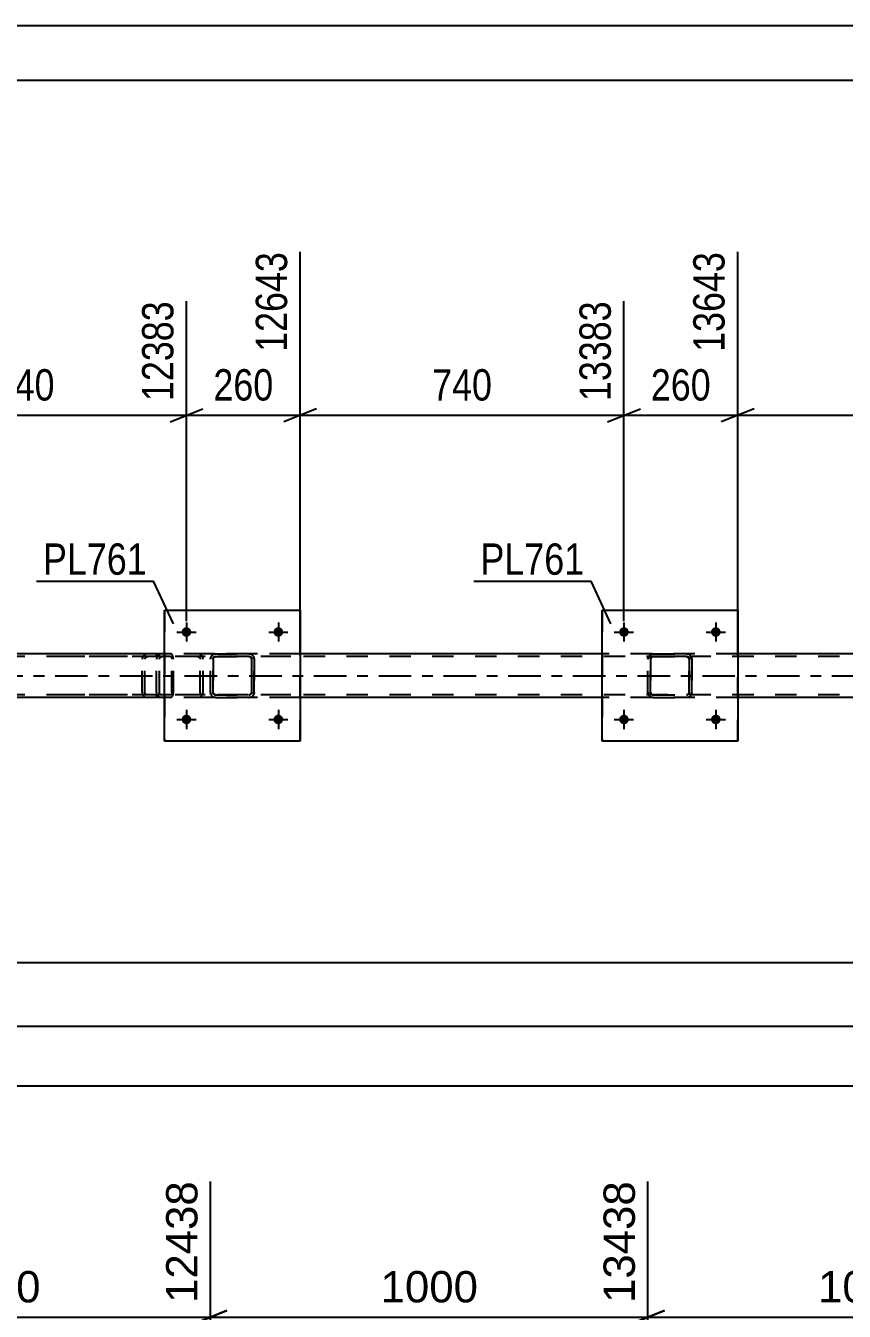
# Model space of a CAD drawing. Header units: millimetres. Extents: x -57 to 784, y -419 to 175.
# Drawn here: x 469.1 to 544, y 57.1 to 174.7 of the extents above; entities that cross this region are included whole.
import ezdxf

# ---------------------------------------------------------------- set-up
doc = ezdxf.new("R2010")
doc.units = ezdxf.units.MM
doc.linetypes.add('DXK_LINE_DOT2', pattern=[3.9198, 1.9599, -1.9599])
doc.linetypes.add('DXK_LINE_DOT3', pattern=[5.9187, 2.979, -0.9799, 0.9799, -0.9799])
doc.styles.add('Arial', font='ARIAL.TTF', dxfattribs={"height": 0.2})
doc.styles.add('Arial Narrow', font='ARIALN.TTF', dxfattribs={"height": 0.2})

# ---------------------------------------------------------------- blocks, each defined once
blk = doc.blocks.new('Unknown-122571493-1113')
at = {"color": 5, "linetype": 'Continuous'}
for p, q in [((784.26, 174.68), (-56.74, 174.68)), ((779.26, 169.68), (-51.74, 169.68))]:
    blk.add_line(p, q, dxfattribs=at)
blk = doc.blocks.new('Bolt-122571493-1258 - 1230')
at = {"linetype": 'Continuous'}
for points in [[(523.39, 119.21), (523.4, 119.3), (523.43, 119.39), (523.48, 119.47), (523.54, 119.53), (523.61, 119.59), (523.7, 119.63), (523.79, 119.65), (523.88, 119.65), (523.97, 119.63), (524.05, 119.59), (524.13, 119.53), (524.19, 119.47), (524.23, 119.39), (524.26, 119.3), (524.27, 119.21), (524.26, 119.12), (524.23, 119.03), (524.19, 118.95), (524.13, 118.88), (524.05, 118.83), (523.97, 118.79), (523.88, 118.77), (523.79, 118.77), (523.7, 118.79), (523.61, 118.83), (523.54, 118.88), (523.48, 118.95), (523.43, 119.03), (523.4, 119.12)], [(531.79, 119.21), (531.8, 119.3), (531.83, 119.39), (531.88, 119.47), (531.94, 119.53), (532.01, 119.59), (532.1, 119.63), (532.19, 119.65), (532.28, 119.65), (532.37, 119.63), (532.45, 119.59), (532.53, 119.53), (532.59, 119.47), (532.63, 119.39), (532.66, 119.3), (532.67, 119.21), (532.66, 119.12), (532.63, 119.03), (532.59, 118.95), (532.53, 118.88), (532.45, 118.83), (532.37, 118.79), (532.28, 118.77), (532.19, 118.77), (532.1, 118.79), (532.01, 118.83), (531.94, 118.88), (531.88, 118.95), (531.83, 119.03), (531.8, 119.12)]]:
    blk.add_hatch(color=1, dxfattribs=at).paths.add_polyline_path(points)
at = {"color": 1, "linetype": 'Continuous'}
for p, q in [((523.83, 120.09), (523.83, 118.33)), ((532.23, 120.09), (532.23, 118.33)), ((522.95, 119.21), (524.71, 119.21)), ((531.35, 119.21), (533.11, 119.21))]:
    blk.add_line(p, q, dxfattribs=at)
blk = doc.blocks.new('Bolt-122571493-1259 - 1230')
at = {"linetype": 'Continuous'}
for points in [[(523.39, 111.21), (523.4, 111.3), (523.43, 111.39), (523.48, 111.47), (523.54, 111.53), (523.61, 111.59), (523.7, 111.63), (523.79, 111.65), (523.88, 111.65), (523.97, 111.63), (524.05, 111.59), (524.13, 111.53), (524.19, 111.47), (524.23, 111.39), (524.26, 111.3), (524.27, 111.21), (524.26, 111.12), (524.23, 111.03), (524.19, 110.95), (524.13, 110.88), (524.05, 110.83), (523.97, 110.79), (523.88, 110.77), (523.79, 110.77), (523.7, 110.79), (523.61, 110.83), (523.54, 110.88), (523.48, 110.95), (523.43, 111.03), (523.4, 111.12)], [(531.79, 111.21), (531.8, 111.3), (531.83, 111.39), (531.88, 111.47), (531.94, 111.53), (532.01, 111.59), (532.1, 111.63), (532.19, 111.65), (532.28, 111.65), (532.37, 111.63), (532.45, 111.59), (532.53, 111.53), (532.59, 111.47), (532.63, 111.39), (532.66, 111.3), (532.67, 111.21), (532.66, 111.12), (532.63, 111.03), (532.59, 110.95), (532.53, 110.88), (532.45, 110.83), (532.37, 110.79), (532.28, 110.77), (532.19, 110.77), (532.1, 110.79), (532.01, 110.83), (531.94, 110.88), (531.88, 110.95), (531.83, 111.03), (531.8, 111.12)]]:
    blk.add_hatch(color=1, dxfattribs=at).paths.add_polyline_path(points)
at = {"color": 1, "linetype": 'Continuous'}
for p, q in [((523.83, 112.09), (523.83, 110.33)), ((532.23, 112.09), (532.23, 110.33)), ((522.95, 111.21), (524.71, 111.21)), ((531.35, 111.21), (533.11, 111.21))]:
    blk.add_line(p, q, dxfattribs=at)
blk = doc.blocks.new('Part-122571493-1323 - 1230')
at = {"color": 7, "linetype": 'DXK_LINE_DOT2'}
for p, q in [((482.37, 117.21), (472.96, 117.21)), ((482.37, 116.97), (472.96, 116.97)), ((479.81, 116.91), (479.77, 116.73)), ((479.77, 113.69), (479.77, 116.73)), ((480.02, 116.73), (480.04, 116.82)), ((480.02, 113.69), (480.02, 116.73)), ((480.04, 116.82), (480.1, 116.9)), ((480.27, 117.21), (480.08, 117.17)), ((480.1, 116.9), (480.18, 116.95)), ((480.18, 116.95), (480.27, 116.97)), ((481.09, 116.97), (481.09, 117.21)), ((482.47, 117.17), (482.37, 117.21)), ((482.37, 116.97), (482.42, 116.95)), ((482.42, 116.95), (482.46, 116.9)), ((482.46, 116.9), (482.49, 116.82)), ((482.56, 117.07), (482.47, 117.17)), ((482.49, 116.82), (482.5, 116.73)), ((482.5, 113.69), (482.5, 116.73)), ((482.62, 116.91), (482.56, 117.07)), ((482.64, 116.73), (482.62, 116.91)), ((482.64, 113.69), (482.64, 116.73)), ((482.37, 113.45), (472.96, 113.45)), ((482.37, 113.21), (472.96, 113.21)), ((479.77, 113.69), (479.81, 113.5)), ((480.04, 113.6), (480.02, 113.69)), ((480.1, 113.52), (480.04, 113.6)), ((480.08, 113.24), (480.27, 113.21)), ((480.18, 113.47), (480.1, 113.52)), ((480.27, 113.45), (480.18, 113.47)), ((481.09, 113.24), (481.09, 113.45)), ((481.09, 113.21), (481.09, 113.24)), ((482.42, 113.47), (482.37, 113.45)), ((482.37, 113.21), (482.47, 113.24)), ((482.46, 113.52), (482.42, 113.47)), ((482.49, 113.6), (482.46, 113.52)), ((482.47, 113.24), (482.56, 113.35)), ((482.5, 113.69), (482.49, 113.6)), ((482.56, 113.35), (482.62, 113.5)), ((482.62, 113.5), (482.64, 113.69))]:
    blk.add_line(p, q, dxfattribs=at)
for centre, start, end in [((480.26, 116.71), 111.1941, 156.1506), ((480.26, 113.7), 203.8494, 248.8059)]:
    blk.add_arc(centre, 0.492, start, end, dxfattribs=at)
blk = doc.blocks.new('Bolt-122571493-1260 - 1230')
at = {"linetype": 'Continuous'}
for points in [[(483.39, 119.21), (483.4, 119.3), (483.42, 119.39), (483.47, 119.47), (483.53, 119.53), (483.61, 119.59), (483.69, 119.63), (483.78, 119.65), (483.87, 119.65), (483.96, 119.63), (484.05, 119.59), (484.12, 119.53), (484.18, 119.47), (484.23, 119.39), (484.26, 119.3), (484.27, 119.21), (484.26, 119.12), (484.23, 119.03), (484.18, 118.95), (484.12, 118.88), (484.05, 118.83), (483.96, 118.79), (483.87, 118.77), (483.78, 118.77), (483.69, 118.79), (483.61, 118.83), (483.53, 118.88), (483.47, 118.95), (483.42, 119.03), (483.4, 119.12)], [(491.79, 119.21), (491.8, 119.3), (491.82, 119.39), (491.87, 119.47), (491.93, 119.53), (492.01, 119.59), (492.09, 119.63), (492.18, 119.65), (492.27, 119.65), (492.36, 119.63), (492.45, 119.59), (492.52, 119.53), (492.58, 119.47), (492.63, 119.39), (492.66, 119.3), (492.67, 119.21), (492.66, 119.12), (492.63, 119.03), (492.58, 118.95), (492.52, 118.88), (492.45, 118.83), (492.36, 118.79), (492.27, 118.77), (492.18, 118.77), (492.09, 118.79), (492.01, 118.83), (491.93, 118.88), (491.87, 118.95), (491.82, 119.03), (491.8, 119.12)]]:
    blk.add_hatch(color=1, dxfattribs=at).paths.add_polyline_path(points)
at = {"color": 1, "linetype": 'Continuous'}
for p, q in [((483.83, 120.09), (483.83, 118.33)), ((492.23, 120.09), (492.23, 118.33)), ((482.95, 119.21), (484.71, 119.21)), ((491.35, 119.21), (493.11, 119.21))]:
    blk.add_line(p, q, dxfattribs=at)
blk = doc.blocks.new('Bolt-122571493-1261 - 1230')
at = {"linetype": 'Continuous'}
for points in [[(483.39, 111.21), (483.4, 111.3), (483.42, 111.39), (483.47, 111.47), (483.53, 111.53), (483.61, 111.59), (483.69, 111.63), (483.78, 111.65), (483.87, 111.65), (483.96, 111.63), (484.05, 111.59), (484.12, 111.53), (484.18, 111.47), (484.23, 111.39), (484.26, 111.3), (484.27, 111.21), (484.26, 111.12), (484.23, 111.03), (484.18, 110.95), (484.12, 110.88), (484.05, 110.83), (483.96, 110.79), (483.87, 110.77), (483.78, 110.77), (483.69, 110.79), (483.61, 110.83), (483.53, 110.88), (483.47, 110.95), (483.42, 111.03), (483.4, 111.12)], [(491.79, 111.21), (491.8, 111.3), (491.82, 111.39), (491.87, 111.47), (491.93, 111.53), (492.01, 111.59), (492.09, 111.63), (492.18, 111.65), (492.27, 111.65), (492.36, 111.63), (492.45, 111.59), (492.52, 111.53), (492.58, 111.47), (492.63, 111.39), (492.66, 111.3), (492.67, 111.21), (492.66, 111.12), (492.63, 111.03), (492.58, 110.95), (492.52, 110.88), (492.45, 110.83), (492.36, 110.79), (492.27, 110.77), (492.18, 110.77), (492.09, 110.79), (492.01, 110.83), (491.93, 110.88), (491.87, 110.95), (491.82, 111.03), (491.8, 111.12)]]:
    blk.add_hatch(color=1, dxfattribs=at).paths.add_polyline_path(points)
at = {"color": 1, "linetype": 'Continuous'}
for p, q in [((483.83, 112.09), (483.83, 110.33)), ((492.23, 112.09), (492.23, 110.33)), ((482.95, 111.21), (484.71, 111.21)), ((491.35, 111.21), (493.11, 111.21))]:
    blk.add_line(p, q, dxfattribs=at)
blk = doc.blocks.new('Part-122571493-1496 - 1230')
at = {"color": 7, "linetype": 'DXK_LINE_DOT2'}
for p, q in [((486.02, 116.73), (486.06, 116.91)), ((486.02, 116.73), (486.03, 116.73)), ((486.02, 113.69), (486.02, 116.73)), ((486.06, 116.91), (486.03, 116.73)), ((486.03, 113.69), (486.03, 116.73)), ((486.28, 116.82), (486.26, 116.73)), ((486.27, 116.73), (486.26, 116.73)), ((486.26, 116.73), (486.26, 113.69)), ((486.27, 116.73), (486.28, 116.82)), ((486.27, 113.69), (486.27, 116.73)), ((486.28, 116.82), (486.34, 116.9)), ((486.33, 116.9), (486.28, 116.82)), ((486.32, 117.17), (486.5, 117.21)), ((486.51, 117.21), (486.32, 117.17)), ((486.41, 116.95), (486.33, 116.9)), ((486.34, 116.9), (486.41, 116.95)), ((486.41, 116.95), (486.51, 116.97)), ((486.5, 116.97), (486.41, 116.95)), ((486.51, 117.21), (486.5, 117.21)), ((486.5, 117.21), (489.54, 117.21)), ((486.5, 116.97), (486.51, 116.97)), ((489.54, 116.97), (486.5, 116.97)), ((486.51, 117.21), (489.55, 117.21)), ((486.51, 116.97), (489.55, 116.97)), ((489.54, 117.21), (489.55, 117.21)), ((489.54, 117.21), (489.72, 117.17)), ((489.55, 116.97), (489.54, 116.97)), ((489.63, 116.95), (489.54, 116.97)), ((489.73, 117.17), (489.55, 117.21)), ((489.55, 116.97), (489.64, 116.95)), ((489.63, 116.95), (489.64, 116.95)), ((489.71, 116.9), (489.63, 116.95)), ((489.64, 116.95), (489.72, 116.9)), ((489.76, 116.82), (489.71, 116.9)), ((489.72, 116.9), (489.77, 116.82)), ((489.78, 116.73), (489.76, 116.82)), ((489.77, 116.82), (489.79, 116.73)), ((489.79, 116.73), (489.78, 116.73)), ((489.78, 116.73), (489.78, 113.69)), ((489.79, 113.69), (489.79, 116.73)), ((489.98, 116.91), (490.02, 116.73)), ((490.03, 116.73), (489.99, 116.91)), ((490.03, 116.73), (490.02, 116.73)), ((490.02, 116.73), (490.02, 113.69)), ((490.03, 113.69), (490.03, 116.73)), ((486.03, 113.69), (486.02, 113.69)), ((486.06, 113.5), (486.02, 113.69)), ((486.03, 113.69), (486.06, 113.5)), ((486.26, 113.69), (486.27, 113.69)), ((486.26, 113.69), (486.28, 113.6)), ((486.28, 113.6), (486.27, 113.69)), ((486.34, 113.52), (486.28, 113.6)), ((486.28, 113.6), (486.33, 113.52)), ((486.32, 113.24), (486.32, 113.24)), ((486.5, 113.21), (486.32, 113.24)), ((486.32, 113.24), (486.51, 113.21)), ((486.33, 113.52), (486.41, 113.47)), ((486.41, 113.47), (486.34, 113.52)), ((486.51, 113.45), (486.41, 113.47)), ((486.41, 113.47), (486.5, 113.45)), ((486.51, 113.45), (486.5, 113.45)), ((486.5, 113.45), (489.54, 113.45)), ((486.51, 113.21), (486.5, 113.21)), ((486.5, 113.21), (489.54, 113.21)), ((486.51, 113.45), (489.55, 113.45)), ((486.51, 113.21), (489.55, 113.21)), ((489.54, 113.45), (489.63, 113.47)), ((489.54, 113.45), (489.55, 113.45)), ((489.72, 113.24), (489.54, 113.21)), ((489.54, 113.21), (489.55, 113.21)), ((489.64, 113.47), (489.55, 113.45)), ((489.55, 113.21), (489.73, 113.24)), ((489.63, 113.47), (489.71, 113.52)), ((489.72, 113.52), (489.64, 113.47)), ((489.71, 113.52), (489.76, 113.6)), ((489.77, 113.6), (489.72, 113.52)), ((489.76, 113.6), (489.78, 113.69)), ((489.79, 113.69), (489.77, 113.6)), ((489.78, 113.69), (489.79, 113.69)), ((490.02, 113.69), (489.98, 113.5)), ((489.99, 113.5), (490.03, 113.69)), ((490.02, 113.69), (490.03, 113.69))]:
    blk.add_line(p, q, dxfattribs=at)
at = {"color": 7, "linetype": 'DXK_LINE_DOT3'}
blk.add_line((488.03, 115.21), (488.02, 115.21), dxfattribs=at)
at = {"color": 7, "linetype": 'DXK_LINE_DOT2'}
for centre, start, end in [((486.5, 116.73), 112.5, 157.5), ((486.51, 116.73), 112.5, 157.5), ((489.54, 116.73), 22.5, 67.5), ((489.55, 116.73), 22.5, 67.5), ((486.5, 113.69), 202.5, 247.5), ((486.51, 113.69), 202.5, 247.5), ((489.54, 113.69), 292.5, 337.5), ((489.55, 113.69), 292.5, 337.5)]:
    blk.add_arc(centre, 0.48, start, end, dxfattribs=at)
blk = doc.blocks.new('Part-122571493-1501 - 1230')
at = {"color": 2, "linetype": 'Continuous'}
for p, q in [((481.83, 109.21), (481.83, 121.21)), ((481.83, 121.21), (481.83, 121.21)), ((481.83, 121.21), (494.23, 121.21)), ((494.23, 121.21), (494.23, 109.21)), ((481.83, 109.21), (481.83, 109.21)), ((494.23, 109.21), (481.83, 109.21))]:
    blk.add_line(p, q, dxfattribs=at)
at = {"color": 7, "linetype": 'DXK_LINE_DOT2'}
for p, q in [((481.83, 121.21), (481.83, 109.21)), ((481.83, 121.21), (481.83, 121.21)), ((494.23, 109.21), (494.23, 121.21)), ((481.83, 109.21), (481.83, 109.21))]:
    blk.add_line(p, q, dxfattribs=at)
blk = doc.blocks.new('Part-122571493-1502 - 1230')
at = {"color": 7, "linetype": 'DXK_LINE_DOT2'}
for p, q in [((526.03, 116.73), (526.06, 116.91)), ((526.07, 116.91), (526.03, 116.73)), ((526.03, 113.69), (526.03, 116.73)), ((526.03, 116.73), (526.03, 116.73)), ((526.03, 113.69), (526.03, 116.73)), ((526.27, 116.73), (526.29, 116.82)), ((526.28, 116.82), (526.27, 116.73)), ((526.27, 113.69), (526.27, 116.73)), ((526.27, 116.73), (526.27, 116.73)), ((526.27, 116.73), (526.27, 113.69)), ((526.34, 116.9), (526.28, 116.82)), ((526.29, 116.82), (526.34, 116.9)), ((526.32, 117.17), (526.51, 117.21)), ((526.51, 117.21), (526.33, 117.17)), ((526.34, 116.9), (526.42, 116.95)), ((526.41, 116.95), (526.34, 116.9)), ((526.51, 116.97), (526.41, 116.95)), ((526.42, 116.95), (526.51, 116.97)), ((526.51, 117.21), (529.55, 117.21)), ((526.51, 117.21), (526.51, 117.21)), ((526.51, 117.21), (529.55, 117.21)), ((526.51, 116.97), (529.55, 116.97)), ((526.51, 116.97), (526.51, 116.97)), ((529.55, 116.97), (526.51, 116.97)), ((529.55, 117.21), (529.55, 117.21)), ((529.55, 117.21), (529.73, 117.17)), ((529.73, 117.17), (529.55, 117.21)), ((529.55, 116.97), (529.55, 116.97)), ((529.55, 116.97), (529.64, 116.95)), ((529.64, 116.95), (529.55, 116.97)), ((529.64, 116.95), (529.64, 116.95)), ((529.64, 116.95), (529.72, 116.9)), ((529.72, 116.9), (529.64, 116.95)), ((529.72, 116.9), (529.77, 116.82)), ((529.77, 116.82), (529.72, 116.9)), ((529.77, 116.82), (529.79, 116.73)), ((529.79, 116.73), (529.77, 116.82)), ((529.79, 113.69), (529.79, 116.73)), ((529.79, 116.73), (529.79, 116.73)), ((529.79, 116.73), (529.79, 113.69)), ((529.99, 116.91), (530.03, 116.73)), ((530.03, 116.73), (529.99, 116.91)), ((530.03, 113.69), (530.03, 116.73)), ((530.03, 116.73), (530.03, 116.73)), ((530.03, 116.73), (530.03, 113.69)), ((526.03, 113.69), (526.03, 113.69)), ((526.06, 113.5), (526.03, 113.69)), ((526.03, 113.69), (526.07, 113.5)), ((526.27, 113.69), (526.27, 113.69)), ((526.29, 113.6), (526.27, 113.69)), ((526.27, 113.69), (526.28, 113.6)), ((526.28, 113.6), (526.34, 113.52)), ((526.34, 113.52), (526.29, 113.6)), ((526.32, 113.24), (526.33, 113.24)), ((526.51, 113.21), (526.32, 113.24)), ((526.33, 113.24), (526.51, 113.21)), ((526.42, 113.47), (526.34, 113.52)), ((526.34, 113.52), (526.41, 113.47)), ((526.41, 113.47), (526.51, 113.45)), ((526.51, 113.45), (526.42, 113.47)), ((526.51, 113.45), (529.55, 113.45)), ((526.51, 113.45), (526.51, 113.45)), ((526.51, 113.45), (529.55, 113.45)), ((526.51, 113.21), (529.55, 113.21)), ((526.51, 113.21), (526.51, 113.21)), ((526.51, 113.21), (529.55, 113.21)), ((529.64, 113.47), (529.55, 113.45)), ((529.55, 113.45), (529.64, 113.47)), ((529.55, 113.45), (529.55, 113.45)), ((529.73, 113.24), (529.55, 113.21)), ((529.55, 113.21), (529.73, 113.24)), ((529.55, 113.21), (529.55, 113.21)), ((529.72, 113.52), (529.64, 113.47)), ((529.64, 113.47), (529.72, 113.52)), ((529.77, 113.6), (529.72, 113.52)), ((529.72, 113.52), (529.77, 113.6)), ((529.79, 113.69), (529.77, 113.6)), ((529.77, 113.6), (529.79, 113.69)), ((529.79, 113.69), (529.79, 113.69)), ((530.03, 113.69), (529.99, 113.5)), ((529.99, 113.5), (530.03, 113.69)), ((530.03, 113.69), (530.03, 113.69))]:
    blk.add_line(p, q, dxfattribs=at)
at = {"color": 7, "linetype": 'DXK_LINE_DOT3'}
blk.add_line((528.03, 115.21), (528.02, 115.21), dxfattribs=at)
at = {"color": 7, "linetype": 'DXK_LINE_DOT2'}
for centre, start, end in [((526.51, 116.73), 112.5, 157.5), ((526.51, 116.73), 112.5, 157.5), ((529.55, 116.73), 22.5, 67.5), ((529.55, 116.73), 22.5, 67.5), ((526.51, 113.69), 202.5, 247.5), ((526.51, 113.69), 202.5, 247.5), ((529.55, 113.69), 292.5, 337.5), ((529.55, 113.69), 292.5, 337.5)]:
    blk.add_arc(centre, 0.48, start, end, dxfattribs=at)
blk = doc.blocks.new('Part-122571493-1507 - 1230')
at = {"color": 2, "linetype": 'Continuous'}
for p, q in [((521.83, 109.21), (521.83, 121.21)), ((521.83, 121.21), (521.83, 121.21)), ((521.83, 121.21), (534.23, 121.21)), ((534.23, 121.21), (534.23, 109.21)), ((521.83, 109.21), (521.83, 109.21)), ((534.23, 109.21), (521.83, 109.21))]:
    blk.add_line(p, q, dxfattribs=at)
at = {"color": 7, "linetype": 'DXK_LINE_DOT2'}
for p, q in [((521.83, 121.21), (521.83, 109.21)), ((521.83, 121.21), (521.83, 121.21)), ((534.23, 109.21), (534.23, 121.21)), ((521.83, 109.21), (521.83, 109.21))]:
    blk.add_line(p, q, dxfattribs=at)
blk = doc.blocks.new('Part-122571493-1530 - 1230')
at = {"color": 7, "linetype": 'DXK_LINE_DOT2'}
for p, q in [((481.13, 116.91), (481.09, 116.73)), ((481.09, 113.69), (481.09, 116.73)), ((481.35, 116.73), (481.36, 116.82)), ((481.35, 113.69), (481.35, 116.73)), ((481.36, 116.82), (481.42, 116.9)), ((481.6, 117.21), (481.41, 117.17)), ((481.42, 116.9), (481.5, 116.95)), ((481.5, 116.95), (481.6, 116.97)), ((493.38, 117.21), (481.6, 117.21)), ((493.38, 116.97), (481.6, 116.97)), ((485.03, 117.17), (484.84, 117.21)), ((484.84, 116.97), (484.93, 116.95)), ((484.93, 116.95), (485.02, 116.9)), ((485.02, 116.9), (485.07, 116.82)), ((485.07, 116.82), (485.09, 116.73)), ((485.09, 113.69), (485.09, 116.73)), ((485.35, 116.73), (485.31, 116.91)), ((485.35, 113.69), (485.35, 116.73)), ((481.09, 113.69), (481.13, 113.5)), ((481.36, 113.6), (481.35, 113.69)), ((481.42, 113.52), (481.36, 113.6)), ((481.41, 113.24), (481.6, 113.21)), ((481.5, 113.47), (481.42, 113.52)), ((481.6, 113.45), (481.5, 113.47)), ((493.38, 113.45), (481.6, 113.45)), ((493.38, 113.21), (481.6, 113.21)), ((484.93, 113.47), (484.84, 113.45)), ((484.84, 113.21), (485.03, 113.24)), ((485.02, 113.52), (484.93, 113.47)), ((485.07, 113.6), (485.02, 113.52)), ((485.09, 113.69), (485.07, 113.6)), ((485.31, 113.5), (485.35, 113.69))]:
    blk.add_line(p, q, dxfattribs=at)
for centre, start, end in [((481.58, 116.71), 110.7583, 155.68), ((484.86, 116.71), 24.32, 69.2417), ((481.58, 113.71), 204.32, 249.2417), ((484.86, 113.71), 290.7583, 335.68)]:
    blk.add_arc(centre, 0.496, start, end, dxfattribs=at)
blk = doc.blocks.new('Part-122571493-1578 - 1230')
at = {"color": 7, "linetype": 'DXK_LINE_DOT2'}
for p, q in [((688.57, 116.97), (33.83, 116.97)), ((494.23, 117.21), (481.83, 117.21)), ((534.23, 117.21), (521.83, 117.21)), ((688.57, 113.45), (33.83, 113.45)), ((494.23, 113.21), (481.83, 113.21)), ((534.23, 113.21), (521.83, 113.21))]:
    blk.add_line(p, q, dxfattribs=at)
at = {"color": 2, "linetype": 'Continuous'}
for p, q in [((481.83, 117.21), (454.23, 117.21)), ((521.83, 117.21), (494.23, 117.21)), ((561.83, 117.21), (534.23, 117.21)), ((481.83, 113.21), (454.23, 113.21)), ((521.83, 113.21), (494.23, 113.21)), ((561.83, 113.21), (534.23, 113.21))]:
    blk.add_line(p, q, dxfattribs=at)
at = {"color": 7, "linetype": 'DXK_LINE_DOT3'}
blk.add_line((33.83, 115.21), (688.57, 115.21), dxfattribs=at)
blk = doc.blocks.new('StraightDimension-122571493-17803 - 2452')
at = {"color": 7, "linetype": 'Continuous'}
for p, q in [((446.03, 17.06), (446.03, 68.95)), ((486.03, 16.35), (486.03, 68.95)), ((447.53, 57.13), (444.53, 55.93)), ((446.03, 56.53), (486.03, 56.53)), ((484.53, 55.93), (487.53, 57.13))]:
    blk.add_line(p, q, dxfattribs=at)
at = {"color": 0}
blk.add_wipeout([(471.08, 57.28), (471.08, 61.48), (460.98, 61.48), (460.98, 57.28)], dxfattribs=at)
at = {"color": 3, "style": 'Arial'}
blk.add_text('1000', height=2.865, dxfattribs=at).set_placement((461.58, 57.88))
at = {"color": 0, "linetype": 'Continuous'}
blk.add_wipeout([(485.43, 69.55), (481.23, 69.55), (481.23, 57.23), (485.43, 57.23)], dxfattribs=at)
at = {"color": 3, "linetype": 'Continuous', "style": 'Arial'}
blk.add_text('12438', height=2.865, rotation=90.0002, dxfattribs=at).set_placement((484.83, 57.83))
blk = doc.blocks.new('StraightDimension-122571493-17801 - 2452')
at = {"color": 7, "linetype": 'Continuous'}
for p, q in [((526.03, 16.34), (526.03, 68.95)), ((566.03, 17.64), (566.03, 68.95)), ((527.53, 57.13), (524.53, 55.93)), ((526.03, 56.53), (566.03, 56.53)), ((564.53, 55.93), (567.53, 57.13))]:
    blk.add_line(p, q, dxfattribs=at)
at = {"color": 0}
blk.add_wipeout([(551.08, 57.28), (551.08, 61.48), (540.98, 61.48), (540.98, 57.28)], dxfattribs=at)
at = {"color": 3, "style": 'Arial'}
blk.add_text('1000', height=2.865, dxfattribs=at).set_placement((541.58, 57.88))
at = {"color": 0, "linetype": 'Continuous'}
blk.add_wipeout([(565.43, 69.55), (561.23, 69.55), (561.23, 57.23), (565.43, 57.23)], dxfattribs=at)
at = {"color": 3, "linetype": 'Continuous', "style": 'Arial'}
blk.add_text('14438', height=2.865, rotation=90.0002, dxfattribs=at).set_placement((564.83, 57.83))
blk = doc.blocks.new('StraightDimension-122571493-17802 - 2452')
at = {"color": 7, "linetype": 'Continuous'}
for p, q in [((486.03, 16.35), (486.03, 68.95)), ((526.03, 16.34), (526.03, 68.95)), ((487.53, 57.13), (484.53, 55.93)), ((486.03, 56.53), (526.03, 56.53)), ((524.53, 55.93), (527.53, 57.13))]:
    blk.add_line(p, q, dxfattribs=at)
at = {"color": 0}
blk.add_wipeout([(511.08, 57.28), (511.08, 61.48), (500.98, 61.48), (500.98, 57.28)], dxfattribs=at)
at = {"color": 3, "style": 'Arial'}
blk.add_text('1000', height=2.865, dxfattribs=at).set_placement((501.58, 57.88))
at = {"color": 0, "linetype": 'Continuous'}
blk.add_wipeout([(525.43, 69.55), (521.23, 69.55), (521.23, 57.23), (525.43, 57.23)], dxfattribs=at)
at = {"color": 3, "linetype": 'Continuous', "style": 'Arial'}
blk.add_text('13438', height=2.865, rotation=90.0002, dxfattribs=at).set_placement((524.83, 57.83))
blk = doc.blocks.new('StraightDimension-122571493-1738 - 1230')
at = {"color": 7, "linetype": 'Continuous'}
blk.add_line((0, 83.16), (688.57, 83.16), dxfattribs=at)
blk = doc.blocks.new('StraightDimension-122571493-23746 - 1230')
at = {"color": 7, "linetype": 'Continuous'}
for p, q in [((534.23, 118.21), (534.23, 153.98)), ((523.83, 120.21), (523.83, 149.48)), ((522.33, 138.44), (525.33, 139.64)), ((523.83, 139.04), (534.23, 139.04)), ((535.73, 139.64), (532.73, 138.44))]:
    blk.add_line(p, q, dxfattribs=at)
at = {"color": 0}
blk.add_wipeout([(532.37, 139.79), (532.37, 143.99), (525.69, 143.99), (525.69, 139.79)], dxfattribs=at)
at = {"color": 3, "style": 'Arial Narrow'}
blk.add_text('260', height=2.863, dxfattribs=at).set_placement((526.29, 140.39))
at = {"color": 0, "linetype": 'Continuous'}
blk.add_wipeout([(533.63, 154.58), (529.43, 154.58), (529.43, 144.24), (533.63, 144.24)], dxfattribs=at)
at = {"color": 3, "linetype": 'Continuous', "style": 'Arial Narrow'}
blk.add_text('13643', height=2.863, rotation=90.0002, dxfattribs=at).set_placement((533.03, 144.84))
blk = doc.blocks.new('StraightDimension-122571493-2438 - 1230')
at = {"color": 7, "linetype": 'Continuous'}
blk.add_line((-0.64, 77.7), (689.21, 77.7), dxfattribs=at)
blk = doc.blocks.new('StraightDimension-122571493-23749 - 1230')
at = {"color": 7, "linetype": 'Continuous'}
for p, q in [((454.23, 118.21), (454.23, 153.98)), ((483.83, 120.21), (483.83, 149.48)), ((455.73, 139.64), (452.73, 138.44)), ((454.23, 139.04), (483.83, 139.04)), ((482.33, 138.44), (485.33, 139.64))]:
    blk.add_line(p, q, dxfattribs=at)
at = {"color": 0}
blk.add_wipeout([(472.37, 139.79), (472.37, 143.99), (465.69, 143.99), (465.69, 139.79)], dxfattribs=at)
at = {"color": 3, "style": 'Arial Narrow'}
blk.add_text('740', height=2.863, dxfattribs=at).set_placement((466.29, 140.39))
at = {"color": 0, "linetype": 'Continuous'}
blk.add_wipeout([(483.23, 150.08), (479.03, 150.08), (479.03, 139.74), (483.23, 139.74)], dxfattribs=at)
at = {"color": 3, "linetype": 'Continuous', "style": 'Arial Narrow'}
blk.add_text('12383', height=2.863, rotation=90.0002, dxfattribs=at).set_placement((482.63, 140.34))
blk = doc.blocks.new('StraightDimension-122571493-23745 - 1230')
at = {"color": 7, "linetype": 'Continuous'}
for p, q in [((534.23, 118.21), (534.23, 153.98)), ((563.83, 120.21), (563.83, 153.98)), ((535.73, 139.64), (532.73, 138.44)), ((534.23, 139.04), (563.83, 139.04)), ((562.33, 138.44), (565.33, 139.64))]:
    blk.add_line(p, q, dxfattribs=at)
at = {"color": 0, "linetype": 'Continuous'}
blk.add_wipeout([(563.23, 154.58), (559.03, 154.58), (559.03, 144.24), (563.23, 144.24)], dxfattribs=at)
at = {"color": 0}
blk.add_wipeout([(552.37, 139.79), (552.37, 143.99), (545.69, 143.99), (545.69, 139.79)], dxfattribs=at)
at = {"color": 3, "linetype": 'Continuous', "style": 'Arial Narrow'}
blk.add_text('14383', height=2.863, rotation=90.0002, dxfattribs=at).set_placement((562.63, 144.84))
at = {"color": 3, "style": 'Arial Narrow'}
blk.add_text('740', height=2.863, dxfattribs=at).set_placement((546.29, 140.39))
blk = doc.blocks.new('StraightDimension-122571493-23747 - 1230')
at = {"color": 7, "linetype": 'Continuous'}
for p, q in [((494.23, 118.21), (494.23, 153.98)), ((523.83, 120.21), (523.83, 149.48)), ((495.73, 139.64), (492.73, 138.44)), ((494.23, 139.04), (523.83, 139.04)), ((522.33, 138.44), (525.33, 139.64))]:
    blk.add_line(p, q, dxfattribs=at)
at = {"color": 0}
blk.add_wipeout([(512.37, 139.79), (512.37, 143.99), (505.69, 143.99), (505.69, 139.79)], dxfattribs=at)
at = {"color": 3, "style": 'Arial Narrow'}
blk.add_text('740', height=2.863, dxfattribs=at).set_placement((506.29, 140.39))
at = {"color": 0, "linetype": 'Continuous'}
blk.add_wipeout([(523.23, 150.08), (519.03, 150.08), (519.03, 139.74), (523.23, 139.74)], dxfattribs=at)
at = {"color": 3, "linetype": 'Continuous', "style": 'Arial Narrow'}
blk.add_text('13383', height=2.863, rotation=90.0002, dxfattribs=at).set_placement((522.63, 140.34))
blk = doc.blocks.new('StraightDimension-122571493-23748 - 1230')
at = {"color": 7, "linetype": 'Continuous'}
for p, q in [((494.23, 118.21), (494.23, 153.98)), ((483.83, 120.21), (483.83, 149.48)), ((482.33, 138.44), (485.33, 139.64)), ((483.83, 139.04), (494.23, 139.04)), ((495.73, 139.64), (492.73, 138.44))]:
    blk.add_line(p, q, dxfattribs=at)
at = {"color": 0}
blk.add_wipeout([(492.37, 139.79), (492.37, 143.99), (485.69, 143.99), (485.69, 139.79)], dxfattribs=at)
at = {"color": 3, "style": 'Arial Narrow'}
blk.add_text('260', height=2.863, dxfattribs=at).set_placement((486.29, 140.39))
at = {"color": 0, "linetype": 'Continuous'}
blk.add_wipeout([(493.63, 154.58), (489.43, 154.58), (489.43, 144.24), (493.63, 144.24)], dxfattribs=at)
at = {"color": 3, "linetype": 'Continuous', "style": 'Arial Narrow'}
blk.add_text('12643', height=2.863, rotation=90.0002, dxfattribs=at).set_placement((493.03, 144.84))
blk = doc.blocks.new('StraightDimension-122571493-24764 - 1230')
at = {"color": 7, "linetype": 'Continuous'}
blk.add_line((0, 88.98), (568.54, 88.98), dxfattribs=at)
blk = doc.blocks.new('Mark-122571493-1497 - 1230')
at = {"color": 30, "linetype": 'Continuous'}
for p in [(470.11, 123.85), (482.64, 119.95)]:
    blk.add_line(p, (480.81, 123.85), dxfattribs=at)
at = {"color": 0}
blk.add_wipeout([(480.21, 124.45), (480.21, 127.45), (470.71, 127.45), (470.71, 124.45)], dxfattribs=at)
blk.add_wipeout([(480.21, 124.45), (480.21, 127.45), (470.71, 127.45), (470.71, 124.45)], dxfattribs=at)
at = {"color": 3, "style": 'Arial Narrow'}
blk.add_text('PL761', height=2.863, dxfattribs=at).set_placement((470.71, 124.45))
blk = doc.blocks.new('Mark-122571493-1503 - 1230')
at = {"color": 30, "linetype": 'Continuous'}
for p in [(510.11, 123.85), (522.64, 119.95)]:
    blk.add_line(p, (520.82, 123.85), dxfattribs=at)
at = {"color": 0}
blk.add_wipeout([(520.22, 124.45), (520.22, 127.45), (510.71, 127.45), (510.71, 124.45)], dxfattribs=at)
blk.add_wipeout([(520.22, 124.45), (520.22, 127.45), (510.71, 127.45), (510.71, 124.45)], dxfattribs=at)
at = {"color": 3, "style": 'Arial Narrow'}
blk.add_text('PL761', height=2.863, dxfattribs=at).set_placement((510.71, 124.45))

msp = doc.modelspace()

# ---------------------------------------------------------------- block references
for name in ['Unknown-122571493-1113', 'Part-122571493-1501 - 1230', 'Part-122571493-1507 - 1230', 'Bolt-122571493-1260 - 1230', 'Bolt-122571493-1258 - 1230', 'Part-122571493-1578 - 1230', 'Part-122571493-1323 - 1230', 'Part-122571493-1530 - 1230', 'Part-122571493-1496 - 1230', 'Part-122571493-1502 - 1230', 'Bolt-122571493-1261 - 1230', 'Bolt-122571493-1259 - 1230']:
    msp.add_blockref(name, (0, 0))

# ---------------------------------------------------------------- next in the draw order: block references
for name in ['StraightDimension-122571493-23746 - 1230', 'StraightDimension-122571493-23749 - 1230', 'StraightDimension-122571493-1738 - 1230', 'StraightDimension-122571493-17803 - 2452', 'StraightDimension-122571493-17801 - 2452']:
    msp.add_blockref(name, (0, 0))

# ---------------------------------------------------------------- next in the draw order: block references
for name in ['StraightDimension-122571493-23745 - 1230', 'StraightDimension-122571493-23747 - 1230', 'StraightDimension-122571493-2438 - 1230', 'StraightDimension-122571493-17802 - 2452']:
    msp.add_blockref(name, (0, 0))

# ---------------------------------------------------------------- next in the draw order: block references
for name in ['StraightDimension-122571493-23748 - 1230', 'Mark-122571493-1503 - 1230', 'StraightDimension-122571493-24764 - 1230']:
    msp.add_blockref(name, (0, 0))

# ---------------------------------------------------------------- next in the draw order: block references
msp.add_blockref('Mark-122571493-1497 - 1230', (0, 0))

doc.saveas('drawing.dxf')
